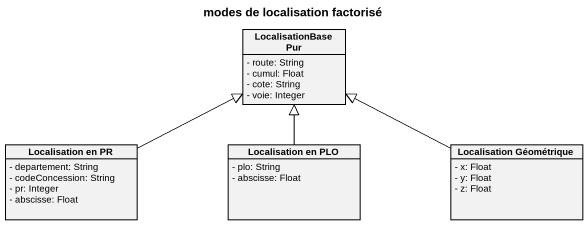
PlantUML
@startuml
title modes de localisation factorisé
hide circle
hide empty members
skinparam classAttributeIconSize 0
class "LocalisationBase Pur" as LocalisationBase_Pur {
  - route: String
  - cumul: Float
  - cote: String
  - voie: Integer
}
class "Localisation en PR" as Localisation_en_PR {
  - departement: String
  - codeConcession: String
  - pr: Integer
  - abscisse: Float
}
class "Localisation en PLO" as Localisation_en_PLO {
  - plo: String
  - abscisse: Float
}
class "Localisation Géométrique" as Localisation_Géométrique {
  - x: Float
  - y: Float
  - z: Float
}
Localisation_en_PR -right-|> LocalisationBase_Pur
Localisation_en_PLO -up-|> LocalisationBase_Pur
Localisation_Géométrique -left-|> LocalisationBase_Pur
@enduml
